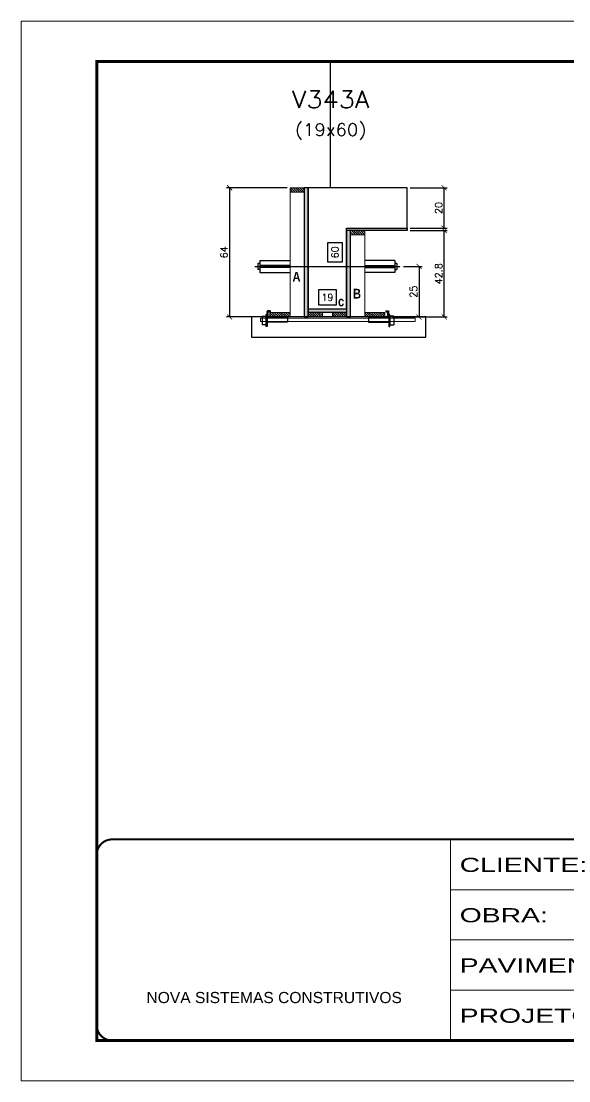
# Model space of a CAD drawing. Extents: x 137137 to 143418, y 10464 to 34486.
# Drawn here: x 137137 to 137680, y 20801 to 21851 of the extents above; entities that cross this region are included whole.
import ezdxf
from ezdxf.enums import TextEntityAlignment as Align

# ---------------------------------------------------------------- set-up
doc = ezdxf.new("R2010")
doc.units = 0
for name, pattern in [('CONTINUO', [0]), ('DASHED', [0.75, 0.5, -0.25]), ('HIDDEN', [0.375, 0.25, -0.125])]:
    doc.linetypes.add(name, pattern=pattern)
for name, color, linetype in [('barrote', 251, 'Continuous'), ('COTA', 241, 'Continuous'), ('Cota Seção (2x)', 4, 'Continuous'), ('detalhes', 4, 'Continuous'), ('Painéis', 200, 'Continuous'), ('presilha', 1, 'Continuous'), ('TENSOR', 3, 'Continuous'), ('Texto de Titulo', 7, 'Continuous'), ('Texto Qtd Sarr', 242, 'Continuous')]:
    doc.layers.add(name, color=color, linetype=linetype)
for name, color, linetype, lineweight in [('CONCRETO', 251, 'Continuous', 25), ('Folhas', 255, 'Continuous', 9), ('Hachura', 251, 'Continuous', 9), ('Madeira', 126, 'Continuous', 18), ('SARRAFO DE PRESSAO', 251, 'DASHED', 9), ('SCO-___-LAJ', 2, 'Continuous', 0), ('Texto Seção', 7, 'Continuous', 15)]:
    doc.layers.add(name, color=color, linetype=linetype, lineweight=lineweight)
doc.styles.add('ARIAL', font='arial.ttf')
doc.styles.add('Romans', font='romans.shx')
doc.styles.add('TECNICA', font='techb___.ttf', dxfattribs={"height": 10})
doc.styles.add('Tecnologia', font='')
doc.styles.get('Tecnologia').set_extended_font_data('Forgotten Futurist')
doc.dimstyles.new('Cota Seção (2x)', dxfattribs={"dimtxt": 7, "dimasz": 5, "dimexe": 3, "dimexo": 3, "dimgap": 2, "dimtad": 3, "dimdec": 1, "dimlfac": 0.5, "dimzin": 12, "dimdsep": 46, "dimtxsty": 'Romans', "dimblk": 'ARCHTICK', "dimcen": 0, "dimclrd": 4, "dimclre": 4, "dimclrt": 1, "dimadec": 1, "dimazin": 3, "dimtfac": 1, "dimtdec": 1, "dimtmove": 0, "dimatfit": 3, "dimldrblk": 'OBLIQUE', "dimfxl": 1, "dimtolj": 1, "dimtzin": 12, "dimarcsym": 0})
doc.dimstyles.new('Cota Seção interna', dxfattribs={"dimtxt": 7, "dimasz": 6, "dimexe": 0.18, "dimexo": 2, "dimgap": -4, "dimtad": 3, "dimdec": 1, "dimlfac": 0.5, "dimzin": 12, "dimdsep": 46, "dimtxsty": 'Romans', "dimblk": 'ARCHTICK', "dimcen": 0.09, "dimse1": 1, "dimse2": 1, "dimsd1": 1, "dimsd2": 1, "dimclrd": 180, "dimclre": 5, "dimclrt": 1, "dimadec": 0, "dimazin": 3, "dimtfac": 1, "dimtdec": 1, "dimtofl": 0, "dimtmove": 0, "dimatfit": 3, "dimldrblk": 'ARCHTICK', "dimfxl": 1, "dimtolj": 1, "dimtzin": 0, "dimarcsym": 0})

# ---------------------------------------------------------------- blocks, each defined once
blk = doc.blocks.new('9999999999')
at = {"color": 30, "linetype": 'CONTINUO'}
for p, q in [((98564.6, 34230.2), (98564.6, 34429.4)), ((98564.6, 34379.6), (99584, 34379.6)), ((98564.6, 34329.8), (99488, 34329.8)), ((98564.6, 34280), (99488, 34280))]:
    blk.add_line(p, q, dxfattribs=at)
at = {"color": 30, "linetype": 'CONTINUO', "const_width": 2}
blk.add_lwpolyline([(99584, 34230.2), (99584, 34414.4, 0.414214), (99569, 34429.4), (98229, 34429.4, 0.414214), (98214, 34414.4), (98214, 34245.2, 0.414214), (98229, 34230.2), (99584, 34230.2)], format="xyb", dxfattribs=at)
at = {"layer": 'Folhas'}
blk.add_lwpolyline([(98139, 34190.2), (99624, 34190.2), (99624, 35240.2), (98139, 35240.2)], close=True, dxfattribs=at)
at = {"layer": 'Folhas', "color": 30, "const_width": 3}
blk.add_lwpolyline([(98214, 34230.2), (99584, 34230.2), (99584, 35200.2), (98214, 35200.2)], close=True, dxfattribs=at)
at = {"color": 7, "linetype": 'Continuous', "ltscale": 5, "style": 'ARIAL'}
blk.add_text('NOVA SISTEMAS CONSTRUTIVOS', height=11.059, dxfattribs=at).set_placement((98263.2, 34267.2))
at = {"layer": 'Folhas', "color": 7, "style": 'Tecnologia', "width": 1.5}
for s, p in [('CLIENTE:', (98573.7, 34397.2)), ('OBRA:', (98573.7, 34347.3)), ('PAVIMENTO:', (98573.7, 34297.5)), ('PROJETO:', (98573.7, 34247.7))]:
    blk.add_text(s, height=14, dxfattribs=at).set_placement(p)
blk = doc.blocks.new('titulo1')
at = {"layer": 'Defpoints', "color": 252, "linetype": 'HIDDEN', "ltscale": 2}
blk.add_line((0, 0), (0, 125), dxfattribs=at)
at = {"layer": 'Defpoints', "style": 'Romans', "oblique": 15}
blk.add_attdef('FOLHA', text='', height=10, dxfattribs=at).set_placement((0, 15.6), align=Align.MIDDLE_CENTER)
at = {"layer": 'Texto Qtd Sarr', "color": 3, "style": 'Romans', "oblique": 15}
for tag, height, p in [('TITULO', 17, (0, 71.4)), ('SEÇÃO', 12, (0, 41.5))]:
    blk.add_attdef(tag, text='', height=height, dxfattribs=at).set_placement(p, align=Align.MIDDLE_CENTER)
blk = doc.blocks.new('_ArchTick')
at = {"color": 0, "linetype": 'ByBlock', "const_width": 0.15}
blk.add_lwpolyline([(-0.5, -0.5), (0.5, 0.5)], dxfattribs=at)
blk = doc.blocks.new('*D1307')
at = {"layer": 'COTA', "color": 4, "lineweight": -2, "transparency": 16777216}
for p, q in [((137522.9, 21644), (137559.6, 21644)), ((137556.6, 21558.4), (137556.6, 21644)), ((137505.3, 21558.4), (137559.6, 21558.4))]:
    blk.add_line(p, q, dxfattribs=at)
at = {"layer": 'Defpoints', "color": 0, "transparency": 16777216}
for p in [(137519.9, 21644), (137556.6, 21644), (137502.3, 21558.4)]:
    blk.add_point(p, dxfattribs=at)
at = {"layer": 'COTA', "color": 4, "lineweight": -2, "transparency": 16777216, "xscale": 5, "yscale": 5, "zscale": 5}
for p, rotation in [((137556.6, 21644), 90), ((137556.6, 21558.4), 270)]:
    blk.add_blockref('_ArchTick', p, dxfattribs=dict(at, rotation=rotation))
at = {"layer": 'COTA', "color": 1, "transparency": 16777216, "insert": (137551.1, 21601.2), "char_height": 7, "attachment_point": 5, "rotation": 90, "style": 'Romans'}
blk.add_mtext('\\A1;42.8', dxfattribs=at)
blk = doc.blocks.new('_Oblique')
at = {"color": 0, "linetype": 'ByBlock', "lineweight": -2}
blk.add_line((-0.5, -0.5), (0.5, 0.5), dxfattribs=at)
blk = doc.blocks.new('*D1308')
at = {"layer": 'COTA', "color": 4, "lineweight": -2, "transparency": 16777216}
for p, q in [((137522.9, 21686.4), (137559.6, 21686.4)), ((137556.6, 21646.4), (137556.6, 21686.4)), ((137522.9, 21646.4), (137559.6, 21646.4))]:
    blk.add_line(p, q, dxfattribs=at)
at = {"layer": 'Defpoints', "color": 0, "transparency": 16777216}
for p in [(137519.9, 21686.4), (137556.6, 21686.4), (137519.9, 21646.4)]:
    blk.add_point(p, dxfattribs=at)
at = {"layer": 'COTA', "color": 4, "lineweight": -2, "transparency": 16777216, "xscale": 5, "yscale": 5, "zscale": 5}
for p, rotation in [((137556.6, 21686.4), 90), ((137556.6, 21646.4), 270)]:
    blk.add_blockref('_ArchTick', p, dxfattribs=dict(at, rotation=rotation))
at = {"layer": 'COTA', "color": 1, "transparency": 16777216, "insert": (137551.1, 21666.4), "char_height": 7, "attachment_point": 5, "rotation": 90, "style": 'Romans'}
blk.add_mtext('\\A1;20', dxfattribs=at)
blk = doc.blocks.new('*D1309')
at = {"layer": 'Cota Seção (2x)', "color": 180, "lineweight": -2, "transparency": 16777216}
for p, q in [((137455.9, 21631.9), (137440.9, 21631.9)), ((137440.9, 21631.9), (137440.9, 21612.9)), ((137455.9, 21612.9), (137455.9, 21631.9)), ((137440.9, 21612.9), (137455.9, 21612.9))]:
    blk.add_line(p, q, dxfattribs=at)
at = {"layer": 'Defpoints', "color": 0, "transparency": 16777216}
for p in [(137459.9, 21686.4), (137459.9, 21686.4), (137459.9, 21566.4)]:
    blk.add_point(p, dxfattribs=at)
at = {"layer": 'Cota Seção (2x)', "color": 1, "transparency": 16777216, "insert": (137448.4, 21622.4), "char_height": 7, "attachment_point": 5, "rotation": 90, "style": 'Romans'}
blk.add_mtext('\\A1;60', dxfattribs=at)
blk = doc.blocks.new('PRESILHA METÁLICA 1')
at = {"layer": 'presilha'}
for p, q in [((7.5, 10.6), (7.5, 19.9)), ((12, 21), (8.6, 21)), ((9, 11.6), (9, 18.9)), ((12, 19.5), (9.6, 19.5)), ((12, 21), (12, 19.5)), ((0, 13), (6, 13)), ((0, 13), (0, 0)), ((6, 0), (0, 0)), ((6, 15.5), (7.5, 15.5)), ((6, -2.5), (6, 15.5)), ((6, 13), (6, 0)), ((7.5, 15.5), (7.5, -2.5)), ((37.5, 4.1), (7.5, 4.1)), ((37.5, 11), (9.6, 11)), ((37.5, 11), (37.5, 4.1)), ((7.5, -2.5), (6, -2.5))]:
    blk.add_line(p, q, dxfattribs=at)
for centre, radius, start, end in [((8.6, 19.9), 1.14, 90, 180), ((9.6, 18.9), 0.57, 90, 180), ((9.6, 11.6), 0.57, 180, 270)]:
    blk.add_arc(centre, radius, start, end, dxfattribs=at)
blk = doc.blocks.new('*D1310')
at = {"layer": 'Cota Seção (2x)', "color": 180, "lineweight": -2, "transparency": 16777216}
for p, q in [((137449.9, 21585.4), (137431.9, 21585.4)), ((137431.9, 21585.4), (137431.9, 21570.4)), ((137449.9, 21570.4), (137449.9, 21585.4)), ((137431.9, 21570.4), (137449.9, 21570.4))]:
    blk.add_line(p, q, dxfattribs=at)
at = {"layer": 'Defpoints', "color": 0, "transparency": 16777216}
for p in [(137421.9, 21558.4), (137459.9, 21566.4), (137459.9, 21558.4)]:
    blk.add_point(p, dxfattribs=at)
at = {"layer": 'Cota Seção (2x)', "color": 1, "transparency": 16777216, "insert": (137440.9, 21577.9), "char_height": 7, "attachment_point": 5, "style": 'Romans'}
blk.add_mtext('\\A1;19', dxfattribs=at)
blk = doc.blocks.new('*D1311')
at = {"layer": 'COTA', "color": 4, "lineweight": -2, "transparency": 16777216}
for p, q in [((137400.9, 21686.4), (137340.9, 21686.4)), ((137343.9, 21686.4), (137343.9, 21558.4)), ((137400.9, 21558.4), (137340.9, 21558.4))]:
    blk.add_line(p, q, dxfattribs=at)
at = {"layer": 'Defpoints', "color": 0, "transparency": 16777216}
for p in [(137403.9, 21686.4), (137343.9, 21558.4), (137403.9, 21558.4)]:
    blk.add_point(p, dxfattribs=at)
at = {"layer": 'COTA', "color": 4, "lineweight": -2, "transparency": 16777216, "xscale": 5, "yscale": 5, "zscale": 5}
for p, rotation in [((137343.9, 21686.4), 90), ((137343.9, 21558.4), 270)]:
    blk.add_blockref('_ArchTick', p, dxfattribs=dict(at, rotation=rotation))
at = {"layer": 'COTA', "color": 1, "transparency": 16777216, "insert": (137338.4, 21622.4), "char_height": 7, "attachment_point": 5, "rotation": 90, "style": 'Romans'}
blk.add_mtext('\\A1;64', dxfattribs=at)
blk = doc.blocks.new('*D1312')
at = {"layer": 'COTA', "color": 4, "lineweight": -2, "transparency": 16777216}
for p, q in [((137516.2, 21608.4), (137534.7, 21608.4)), ((137531.7, 21608.4), (137531.7, 21558.4)), ((137516.2, 21558.4), (137534.7, 21558.4))]:
    blk.add_line(p, q, dxfattribs=at)
at = {"layer": 'Defpoints', "color": 0, "transparency": 16777216}
for p in [(137513.2, 21608.4), (137513.2, 21558.4), (137531.7, 21558.4)]:
    blk.add_point(p, dxfattribs=at)
at = {"layer": 'COTA', "color": 4, "lineweight": -2, "transparency": 16777216, "xscale": 5, "yscale": 5, "zscale": 5}
for p, rotation in [((137531.7, 21608.4), 90), ((137531.7, 21558.4), 270)]:
    blk.add_blockref('_ArchTick', p, dxfattribs=dict(at, rotation=rotation))
at = {"layer": 'COTA', "color": 1, "transparency": 16777216, "insert": (137526.2, 21583.4), "char_height": 7, "attachment_point": 5, "rotation": 90, "style": 'Romans'}
blk.add_mtext('\\A1;25', dxfattribs=at)

msp = doc.modelspace()

# ---------------------------------------------------------------- hatches: boundary and pattern name
at = {"layer": 'Hachura'}
h = msp.add_hatch(dxfattribs=at)
h.set_pattern_fill('ANSI31', color=256, scale=0.5, angle=270, style=0)
h.set_pattern_definition([(315, (160293.9215, 13378.8062), (1.12253202, 1.12253202), [])])
h.paths.add_polyline_path([(137403.86, 21682.05), (137403.86, 21686.45), (137417.86, 21686.45), (137417.86, 21682.05)])
h = msp.add_hatch(color=256, dxfattribs=at)
h.dxf.hatch_style = 1
h.paths.add_polyline_path([(137421.86, 21686.45), (137417.86, 21686.45), (137417.86, 21558.45), (137421.86, 21558.45)])
h = msp.add_hatch(color=256, dxfattribs=at)
h.dxf.hatch_style = 1
h.paths.add_polyline_path([(137459.86, 21644.05), (137459.86, 21646.45), (137519.86, 21646.45), (137519.86, 21644.05)])
h = msp.add_hatch(color=256, dxfattribs=at)
h.dxf.hatch_style = 1
h.paths.add_polyline_path([(137463.86, 21644.05), (137459.86, 21644.05), (137459.86, 21558.45), (137463.86, 21558.45)])
h = msp.add_hatch(dxfattribs=at)
h.set_pattern_fill('ANSI31', color=256, scale=0.5, angle=270, style=0)
h.set_pattern_definition([(315, (160353.9215, 13336.4062), (1.12253202, 1.12253202), [])])
h.paths.add_polyline_path([(137463.86, 21639.65), (137463.86, 21644.05), (137477.86, 21644.05), (137477.86, 21639.65)])
h = msp.add_hatch(dxfattribs=at)
h.set_pattern_fill('ANSI31', color=256, scale=0.5, angle=270, style=0)
h.set_pattern_definition([(315, (160259.9215, 13328.8062), (1.12253202, 1.12253202), [])])
h.paths.add_polyline_path([(137403.86, 21558.45), (137403.86, 21562.85), (137383.86, 21562.85), (137383.86, 21558.45)])
h = msp.add_hatch(color=256, dxfattribs=at)
h.dxf.hatch_style = 1
h.paths.add_polyline_path([(137421.86, 21562.85), (137421.86, 21566.45), (137459.86, 21566.45), (137459.86, 21562.85)])
h = msp.add_hatch(dxfattribs=at)
h.set_pattern_fill('ANSI31', color=256, scale=0.5, angle=270, style=0)
h.set_pattern_definition([(315, (160362.7236, 13328.8062), (1.12253202, 1.12253202), [])])
h.paths.add_polyline_path([(137421.86, 21558.45), (137421.86, 21562.85), (137435.86, 21562.85), (137435.86, 21558.45)])
h = msp.add_hatch(dxfattribs=at)
h.set_pattern_fill('ANSI31', color=256, scale=0.5, angle=270, style=0)
h.set_pattern_definition([(315, (160362.7215, 13328.8062), (1.12253202, 1.12253202), [])])
h.paths.add_polyline_path([(137459.86, 21558.45), (137459.86, 21562.85), (137445.86, 21562.85), (137445.86, 21558.45)])
h = msp.add_hatch(dxfattribs=at)
h.set_pattern_fill('ANSI31', color=256, scale=0.5, angle=270, style=0)
h.set_pattern_definition([(315, (160353.9215, 13328.8062), (1.12253202, 1.12253202), [])])
h.paths.add_polyline_path([(137497.86, 21558.45), (137497.86, 21562.85), (137477.86, 21562.85), (137477.86, 21558.45)])

# ---------------------------------------------------------------- linework, layer by layer
at = {"ltscale": 3}
for p, q in [((137371.86, 21611.42), (137371.86, 21605.42)), ((137373.86, 21611.42), (137371.86, 21611.42)), ((137373.86, 21614.42), (137373.86, 21602.42)), ((137373.86, 21614.42), (137403.86, 21614.42)), ((137403.86, 21609.42), (137373.86, 21609.42)), ((137507.86, 21614.42), (137477.86, 21614.42)), ((137477.86, 21609.42), (137507.86, 21609.42)), ((137507.86, 21614.42), (137507.86, 21602.42)), ((137509.86, 21611.42), (137507.86, 21611.42)), ((137509.86, 21611.42), (137509.86, 21605.42)), ((137373.86, 21605.42), (137371.86, 21605.42)), ((137403.86, 21607.42), (137373.86, 21607.42)), ((137373.86, 21602.42), (137403.86, 21602.42)), ((137477.86, 21607.42), (137507.86, 21607.42)), ((137507.86, 21602.42), (137477.86, 21602.42)), ((137507.86, 21605.42), (137509.86, 21605.42))]:
    msp.add_line(p, q, dxfattribs=at)
at = {"layer": 'barrote'}
msp.add_lwpolyline([(137365.5, 21538.45), (137538.47, 21538.45), (137538.47, 21558.45), (137365.5, 21558.45)], close=True, dxfattribs=at)
at = {"layer": 'CONCRETO'}
msp.add_lwpolyline([(137459.86, 21646.45), (137519.86, 21646.45), (137519.86, 21686.45), (137459.86, 21686.45), (137459.86, 21686.45), (137421.86, 21686.45), (137421.86, 21562.85), (137421.86, 21562.85), (137421.86, 21566.45), (137459.86, 21566.45)], close=True, dxfattribs=at)
at = {"layer": 'Madeira'}
for points in [[(137403.86, 21682.05), (137403.86, 21686.45), (137417.86, 21686.45), (137417.86, 21682.05)], [(137403.86, 21686.45), (137417.86, 21686.45), (137417.86, 21558.45), (137403.86, 21558.45)], [(137463.86, 21639.65), (137463.86, 21644.05), (137477.86, 21644.05), (137477.86, 21639.65)], [(137463.86, 21644.05), (137477.86, 21644.05), (137477.86, 21558.45), (137463.86, 21558.45)], [(137403.86, 21558.45), (137403.86, 21562.85), (137383.86, 21562.85), (137383.86, 21558.45)], [(137421.86, 21558.45), (137421.86, 21562.85), (137435.86, 21562.85), (137435.86, 21558.45)], [(137459.86, 21558.45), (137459.86, 21562.85), (137445.86, 21562.85), (137445.86, 21558.45)], [(137497.86, 21558.45), (137497.86, 21562.85), (137477.86, 21562.85), (137477.86, 21558.45)]]:
    msp.add_lwpolyline(points, close=True, dxfattribs=at)
at = {"layer": 'Painéis'}
for points in [[(137421.86, 21686.45), (137417.86, 21686.45), (137417.86, 21558.45), (137421.86, 21558.45)], [(137459.86, 21644.05), (137459.86, 21646.45), (137519.86, 21646.45), (137519.86, 21644.05)], [(137463.86, 21644.05), (137459.86, 21644.05), (137459.86, 21558.45), (137463.86, 21558.45)], [(137421.86, 21562.85), (137421.86, 21566.45), (137459.86, 21566.45), (137459.86, 21562.85)]]:
    msp.add_lwpolyline(points, close=True, dxfattribs=at)
at = {"layer": 'SCO-___-LAJ', "color": 1}
msp.add_lwpolyline([(137374.5, 21557.12), (137527.8, 21557.12), (137527.8, 21553.92), (137374.5, 21553.92)], close=True, dxfattribs=at)
at = {"layer": 'TENSOR', "linetype": 'HIDDEN', "ltscale": 0.5}
msp.add_line((137368.86, 21608.42), (137513.16, 21608.42), dxfattribs=at)

# ---------------------------------------------------------------- block references
at = {"layer": 'presilha', "yscale": 0.6666666666666666, "zscale": 0.6666666666666666}
for p, xscale in [((137376.28, 21550.48), 0.6666666666666666), ((137506.73, 21550.48), -0.6666666666666666)]:
    msp.add_blockref('PRESILHA METÁLICA 1', p, dxfattribs=dict(at, xscale=xscale))
at = {"layer": 'SARRAFO DE PRESSAO', "color": 6, "linetype": 'ByBlock'}
msp.add_blockref('9999999999', (38998.31, -13388.76), dxfattribs=at)
at = {"layer": 'Texto Seção'}
ref = msp.add_blockref('titulo1', (137444.1, 21686.45), dxfattribs=at)
ref.add_attrib('TITULO', 'V343A', dxfattribs={"layer": 'Texto de Titulo', "color": 7, "height": 17, "style": 'Romans', "width": 1.1}).set_placement((137444.1, 21773.95), align=Align.MIDDLE_CENTER)
ref.add_attrib('SEÇÃO', '(19x60)', dxfattribs={"layer": 'Texto de Titulo', "color": 7, "height": 12, "style": 'Romans', "width": 1.1}).set_placement((137444.1, 21743.95), align=Align.MIDDLE_CENTER)

# ---------------------------------------------------------------- texts
at = {"layer": 'detalhes', "style": 'TECNICA'}
for s, p in [('A', (137406.26, 21593.48)), ('B', (137466.22, 21576.64)), ('c', (137451.38, 21568.94))]:
    msp.add_text(s, height=9.6, dxfattribs=at).set_placement(p)

# ---------------------------------------------------------------- dimensions: what is measured, and where the dimension line sits
at = {"layer": 'COTA'}
for base, p1, p2, picture, middle in [((137343.89, 21558.45), (137403.86, 21686.45), (137403.86, 21558.45), '*D1311', (137338.39, 21622.45)), ((137556.58, 21686.45), (137519.86, 21646.45), (137519.86, 21686.45), '*D1308', (137551.08, 21666.45)), ((137556.58, 21644.05), (137502.26, 21558.45), (137519.86, 21644.05), '*D1307', (137551.08, 21601.25)), ((137531.72, 21558.45), (137513.16, 21608.42), (137513.16, 21558.45), '*D1312', (137526.22, 21583.43))]:
    dim = msp.add_linear_dim(base=base, p1=p1, p2=p2, angle=90, dimstyle='Cota Seção (2x)', dxfattribs=at)
    dim.commit()
    dim.dimension.update_dxf_attribs({"geometry": picture, "text_midpoint": middle})
at = {"layer": 'Cota Seção (2x)'}
dim = msp.add_linear_dim(base=(137459.86, 21686.45), p1=(137459.86, 21566.45), p2=(137459.86, 21686.45), angle=90, dimstyle='Cota Seção interna', dxfattribs=at)
dim.commit()
dim.dimension.update_dxf_attribs({"geometry": '*D1309', "text_midpoint": (137459.86, 21622.45), "dimtype": 160})
dim = msp.add_linear_dim(base=(137459.86, 21566.45), p1=(137421.86, 21558.45), p2=(137459.86, 21558.45), dimstyle='Cota Seção interna', dxfattribs=at)
dim.commit()
dim.dimension.update_dxf_attribs({"geometry": '*D1310', "text_midpoint": (137440.86, 21566.45), "dimtype": 160})

doc.saveas('drawing.dxf')
